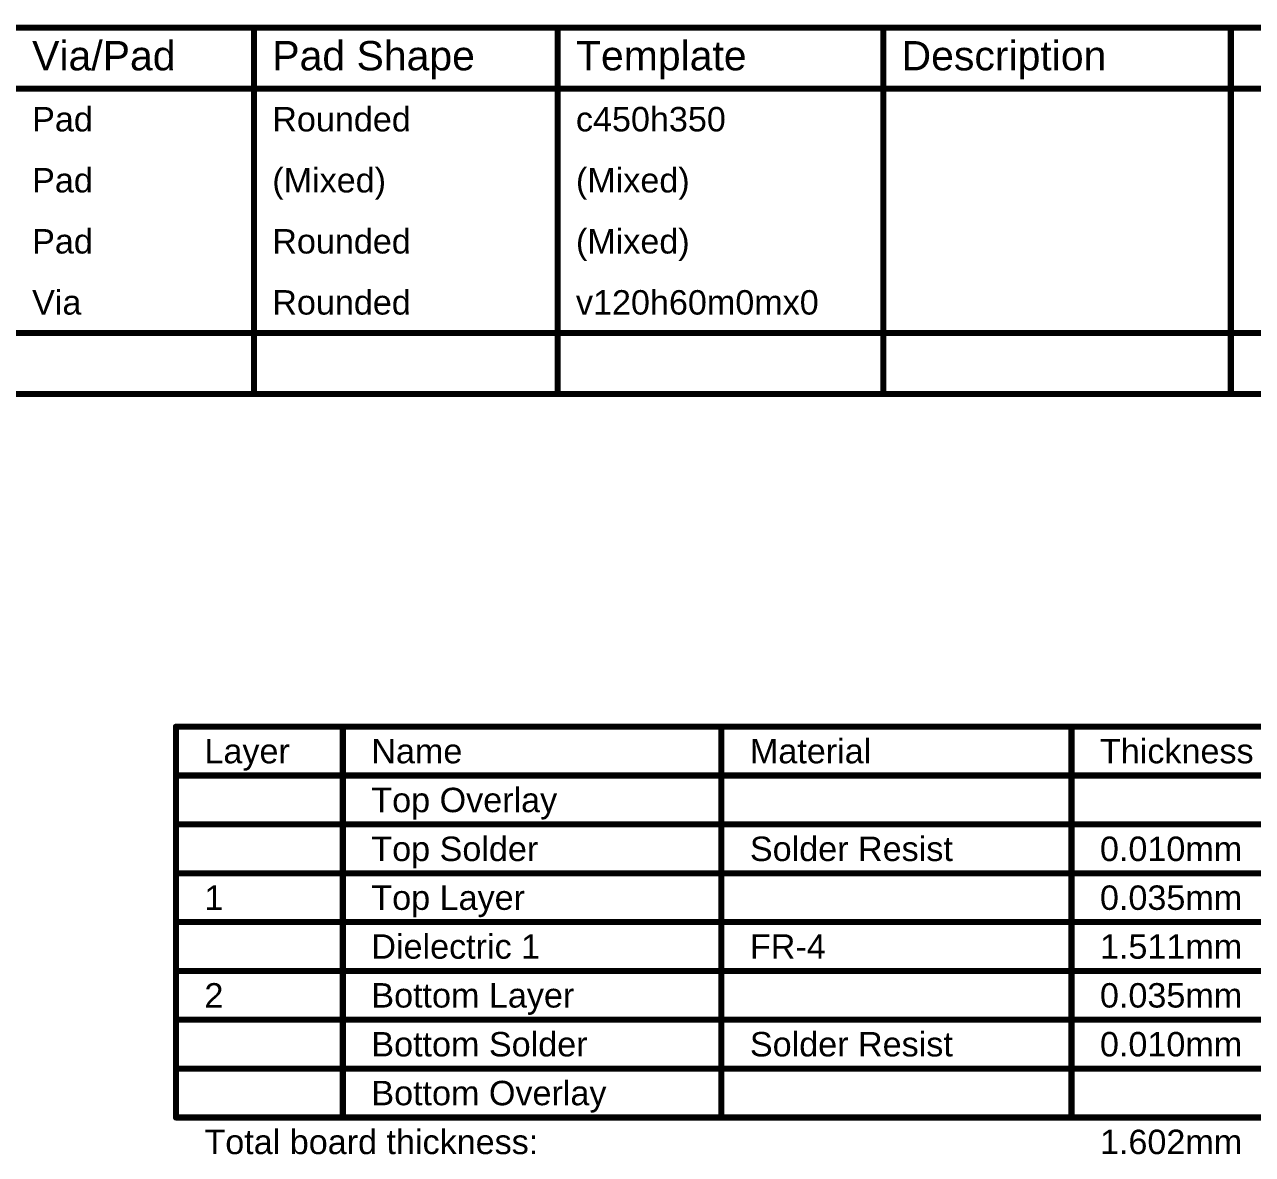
# Model space of a CAD drawing. Header units: inches. Extents: x 0 to 276, y 0 to 124.
# Drawn here: x 131.4 to 208, y 53.6 to 124.1 of the extents above; entities that cross this region are included whole.
import ezdxf

# ---------------------------------------------------------------- set-up
doc = ezdxf.new("R2010")
doc.units = ezdxf.units.IN
doc.layers.add('Drill Drawing', color=1, linetype='Continuous')
doc.layers.add('Fabrication', color=76, linetype='Continuous')
doc.styles.add('Arial', font='', dxfattribs={"height": 0.2})
doc.styles.get('Arial').set_extended_font_data('Arial')

msp = doc.modelspace()

# ---------------------------------------------------------------- linework, layer by layer
at = {"layer": 'Drill Drawing'}
for points in [[(2.985, 123.888, 0.381, 0.381, 0), (275.552, 123.888, 0.381, 0.381, 0)], [(145.719, 101.028, 0.381, 0.381, 0), (145.719, 123.888, 0.381, 0.381, 0)], [(164.662, 101.028, 0.381, 0.381, 0), (164.662, 123.888, 0.381, 0.381, 0)], [(184.976, 101.028, 0.381, 0.381, 0), (184.976, 123.888, 0.381, 0.381, 0)], [(206.662, 101.028, 0.381, 0.381, 0), (206.662, 123.888, 0.381, 0.381, 0)], [(2.985, 120.079, 0.381, 0.381, 0), (275.552, 120.079, 0.381, 0.381, 0)], [(2.985, 104.838, 0.381, 0.381, 0), (275.552, 104.838, 0.381, 0.381, 0)], [(2.985, 101.028, 0.381, 0.381, 0), (275.552, 101.028, 0.381, 0.381, 0)]]:
    msp.add_lwpolyline(points, format="xyseb", dxfattribs=at)
for points in [[(145.624, 123.888, 0.191, 0.191, 1), (145.814, 123.888, 0.191, 0.191, 1)], [(164.567, 123.888, 0.191, 0.191, 1), (164.757, 123.888, 0.191, 0.191, 1)], [(184.881, 123.888, 0.191, 0.191, 1), (185.072, 123.888, 0.191, 0.191, 1)], [(206.567, 123.888, 0.191, 0.191, 1), (206.757, 123.888, 0.191, 0.191, 1)], [(145.624, 101.028, 0.191, 0.191, 1), (145.814, 101.028, 0.191, 0.191, 1)], [(164.567, 101.028, 0.191, 0.191, 1), (164.757, 101.028, 0.191, 0.191, 1)], [(184.881, 101.028, 0.191, 0.191, 1), (185.072, 101.028, 0.191, 0.191, 1)], [(206.567, 101.028, 0.191, 0.191, 1), (206.757, 101.028, 0.191, 0.191, 1)]]:
    msp.add_lwpolyline(points, format="xyseb", close=True, dxfattribs=at)
at = {"layer": 'Fabrication'}
for points in [[(140.852, 80.264, 0.381, 0.381, 0), (256.137, 80.264, 0.381, 0.381, 0)], [(140.852, 55.88, 0.381, 0.381, 0), (140.852, 80.264, 0.381, 0.381, 0)], [(151.263, 55.88, 0.381, 0.381, 0), (151.263, 80.264, 0.381, 0.381, 0)], [(174.879, 55.88, 0.381, 0.381, 0), (174.879, 80.264, 0.381, 0.381, 0)], [(196.717, 55.88, 0.381, 0.381, 0), (196.717, 80.264, 0.381, 0.381, 0)], [(140.852, 77.216, 0.381, 0.381, 0), (256.137, 77.216, 0.381, 0.381, 0)], [(140.852, 74.168, 0.381, 0.381, 0), (151.263, 74.168, 0.381, 0.381, 0)], [(151.263, 74.168, 0.381, 0.381, 0), (174.879, 74.168, 0.381, 0.381, 0)], [(174.879, 74.168, 0.381, 0.381, 0), (196.717, 74.168, 0.381, 0.381, 0)], [(196.717, 74.168, 0.381, 0.381, 0), (213.223, 74.168, 0.381, 0.381, 0)], [(140.852, 71.12, 0.381, 0.381, 0), (151.263, 71.12, 0.381, 0.381, 0)], [(151.263, 71.12, 0.381, 0.381, 0), (174.879, 71.12, 0.381, 0.381, 0)], [(174.879, 71.12, 0.381, 0.381, 0), (196.717, 71.12, 0.381, 0.381, 0)], [(196.717, 71.12, 0.381, 0.381, 0), (213.223, 71.12, 0.381, 0.381, 0)], [(140.852, 68.072, 0.381, 0.381, 0), (151.263, 68.072, 0.381, 0.381, 0)], [(151.263, 68.072, 0.381, 0.381, 0), (174.879, 68.072, 0.381, 0.381, 0)], [(174.879, 68.072, 0.381, 0.381, 0), (196.717, 68.072, 0.381, 0.381, 0)], [(196.717, 68.072, 0.381, 0.381, 0), (213.223, 68.072, 0.381, 0.381, 0)], [(140.852, 65.024, 0.381, 0.381, 0), (151.263, 65.024, 0.381, 0.381, 0)], [(151.263, 65.024, 0.381, 0.381, 0), (174.879, 65.024, 0.381, 0.381, 0)], [(174.879, 65.024, 0.381, 0.381, 0), (196.717, 65.024, 0.381, 0.381, 0)], [(196.717, 65.024, 0.381, 0.381, 0), (213.223, 65.024, 0.381, 0.381, 0)], [(140.852, 61.976, 0.381, 0.381, 0), (151.263, 61.976, 0.381, 0.381, 0)], [(151.263, 61.976, 0.381, 0.381, 0), (174.879, 61.976, 0.381, 0.381, 0)], [(174.879, 61.976, 0.381, 0.381, 0), (196.717, 61.976, 0.381, 0.381, 0)], [(196.717, 61.976, 0.381, 0.381, 0), (213.223, 61.976, 0.381, 0.381, 0)], [(140.852, 58.928, 0.381, 0.381, 0), (151.263, 58.928, 0.381, 0.381, 0)], [(151.263, 58.928, 0.381, 0.381, 0), (174.879, 58.928, 0.381, 0.381, 0)], [(174.879, 58.928, 0.381, 0.381, 0), (196.717, 58.928, 0.381, 0.381, 0)], [(196.717, 58.928, 0.381, 0.381, 0), (213.223, 58.928, 0.381, 0.381, 0)], [(140.852, 55.88, 0.381, 0.381, 0), (151.263, 55.88, 0.381, 0.381, 0)], [(151.263, 55.88, 0.381, 0.381, 0), (174.879, 55.88, 0.381, 0.381, 0)], [(174.879, 55.88, 0.381, 0.381, 0), (196.717, 55.88, 0.381, 0.381, 0)], [(196.717, 55.88, 0.381, 0.381, 0), (213.223, 55.88, 0.381, 0.381, 0)]]:
    msp.add_lwpolyline(points, format="xyseb", dxfattribs=at)
for points in [[(140.756, 80.264, 0.191, 0.191, 1), (140.947, 80.264, 0.191, 0.191, 1)], [(140.756, 80.264, 0.191, 0.191, 1), (140.947, 80.264, 0.191, 0.191, 1)], [(151.168, 80.264, 0.191, 0.191, 1), (151.359, 80.264, 0.191, 0.191, 1)], [(174.784, 80.264, 0.191, 0.191, 1), (174.974, 80.264, 0.191, 0.191, 1)], [(196.622, 80.264, 0.191, 0.191, 1), (196.812, 80.264, 0.191, 0.191, 1)], [(140.756, 77.216, 0.191, 0.191, 1), (140.947, 77.216, 0.191, 0.191, 1)], [(140.756, 74.168, 0.191, 0.191, 1), (140.947, 74.168, 0.191, 0.191, 1)], [(151.168, 74.168, 0.191, 0.191, 1), (151.359, 74.168, 0.191, 0.191, 1)], [(151.168, 74.168, 0.191, 0.191, 1), (151.359, 74.168, 0.191, 0.191, 1)], [(174.784, 74.168, 0.191, 0.191, 1), (174.974, 74.168, 0.191, 0.191, 1)], [(174.784, 74.168, 0.191, 0.191, 1), (174.974, 74.168, 0.191, 0.191, 1)], [(196.622, 74.168, 0.191, 0.191, 1), (196.812, 74.168, 0.191, 0.191, 1)], [(196.622, 74.168, 0.191, 0.191, 1), (196.812, 74.168, 0.191, 0.191, 1)], [(140.756, 71.12, 0.191, 0.191, 1), (140.947, 71.12, 0.191, 0.191, 1)], [(151.168, 71.12, 0.191, 0.191, 1), (151.359, 71.12, 0.191, 0.191, 1)], [(151.168, 71.12, 0.191, 0.191, 1), (151.359, 71.12, 0.191, 0.191, 1)], [(174.784, 71.12, 0.191, 0.191, 1), (174.974, 71.12, 0.191, 0.191, 1)], [(174.784, 71.12, 0.191, 0.191, 1), (174.974, 71.12, 0.191, 0.191, 1)], [(196.622, 71.12, 0.191, 0.191, 1), (196.812, 71.12, 0.191, 0.191, 1)], [(196.622, 71.12, 0.191, 0.191, 1), (196.812, 71.12, 0.191, 0.191, 1)], [(140.756, 68.072, 0.191, 0.191, 1), (140.947, 68.072, 0.191, 0.191, 1)], [(151.168, 68.072, 0.191, 0.191, 1), (151.359, 68.072, 0.191, 0.191, 1)], [(151.168, 68.072, 0.191, 0.191, 1), (151.359, 68.072, 0.191, 0.191, 1)], [(174.784, 68.072, 0.191, 0.191, 1), (174.974, 68.072, 0.191, 0.191, 1)], [(174.784, 68.072, 0.191, 0.191, 1), (174.974, 68.072, 0.191, 0.191, 1)], [(196.622, 68.072, 0.191, 0.191, 1), (196.812, 68.072, 0.191, 0.191, 1)], [(196.622, 68.072, 0.191, 0.191, 1), (196.812, 68.072, 0.191, 0.191, 1)], [(140.756, 65.024, 0.191, 0.191, 1), (140.947, 65.024, 0.191, 0.191, 1)], [(151.168, 65.024, 0.191, 0.191, 1), (151.359, 65.024, 0.191, 0.191, 1)], [(151.168, 65.024, 0.191, 0.191, 1), (151.359, 65.024, 0.191, 0.191, 1)], [(174.784, 65.024, 0.191, 0.191, 1), (174.974, 65.024, 0.191, 0.191, 1)], [(174.784, 65.024, 0.191, 0.191, 1), (174.974, 65.024, 0.191, 0.191, 1)], [(196.622, 65.024, 0.191, 0.191, 1), (196.812, 65.024, 0.191, 0.191, 1)], [(196.622, 65.024, 0.191, 0.191, 1), (196.812, 65.024, 0.191, 0.191, 1)], [(140.756, 61.976, 0.191, 0.191, 1), (140.947, 61.976, 0.191, 0.191, 1)], [(151.168, 61.976, 0.191, 0.191, 1), (151.359, 61.976, 0.191, 0.191, 1)], [(151.168, 61.976, 0.191, 0.191, 1), (151.359, 61.976, 0.191, 0.191, 1)], [(174.784, 61.976, 0.191, 0.191, 1), (174.974, 61.976, 0.191, 0.191, 1)], [(174.784, 61.976, 0.191, 0.191, 1), (174.974, 61.976, 0.191, 0.191, 1)], [(196.622, 61.976, 0.191, 0.191, 1), (196.812, 61.976, 0.191, 0.191, 1)], [(196.622, 61.976, 0.191, 0.191, 1), (196.812, 61.976, 0.191, 0.191, 1)], [(140.756, 58.928, 0.191, 0.191, 1), (140.947, 58.928, 0.191, 0.191, 1)], [(151.168, 58.928, 0.191, 0.191, 1), (151.359, 58.928, 0.191, 0.191, 1)], [(151.168, 58.928, 0.191, 0.191, 1), (151.359, 58.928, 0.191, 0.191, 1)], [(174.784, 58.928, 0.191, 0.191, 1), (174.974, 58.928, 0.191, 0.191, 1)], [(174.784, 58.928, 0.191, 0.191, 1), (174.974, 58.928, 0.191, 0.191, 1)], [(196.622, 58.928, 0.191, 0.191, 1), (196.812, 58.928, 0.191, 0.191, 1)], [(196.622, 58.928, 0.191, 0.191, 1), (196.812, 58.928, 0.191, 0.191, 1)], [(140.756, 55.88, 0.191, 0.191, 1), (140.947, 55.88, 0.191, 0.191, 1)], [(140.756, 55.88, 0.191, 0.191, 1), (140.947, 55.88, 0.191, 0.191, 1)], [(151.168, 55.88, 0.191, 0.191, 1), (151.359, 55.88, 0.191, 0.191, 1)], [(151.168, 55.88, 0.191, 0.191, 1), (151.359, 55.88, 0.191, 0.191, 1)], [(151.168, 55.88, 0.191, 0.191, 1), (151.359, 55.88, 0.191, 0.191, 1)], [(174.784, 55.88, 0.191, 0.191, 1), (174.974, 55.88, 0.191, 0.191, 1)], [(174.784, 55.88, 0.191, 0.191, 1), (174.974, 55.88, 0.191, 0.191, 1)], [(174.784, 55.88, 0.191, 0.191, 1), (174.974, 55.88, 0.191, 0.191, 1)], [(196.622, 55.88, 0.191, 0.191, 1), (196.812, 55.88, 0.191, 0.191, 1)], [(196.622, 55.88, 0.191, 0.191, 1), (196.812, 55.88, 0.191, 0.191, 1)], [(196.622, 55.88, 0.191, 0.191, 1), (196.812, 55.88, 0.191, 0.191, 1)]]:
    msp.add_lwpolyline(points, format="xyseb", close=True, dxfattribs=at)

# ---------------------------------------------------------------- texts
at = {"layer": 'Drill Drawing', "style": 'Arial'}
for s, height, p in [('Via/Pad', 1.8288, (131.88, 121.222)), ('Pad Shape', 1.8288, (146.862, 121.222)), ('Template', 1.8288, (165.805, 121.222)), ('Description', 1.8288, (186.119, 121.222)), ('Pad', 1.524, (131.88, 117.412)), ('Rounded', 1.524, (146.862, 117.412)), ('c450h350', 1.524, (165.805, 117.412)), ('Pad', 1.524, (131.88, 113.602)), ('(Mixed)', 1.524, (146.862, 113.602)), ('(Mixed)', 1.524, (165.805, 113.602)), ('Pad', 1.524, (131.88, 109.791)), ('Rounded', 1.524, (146.862, 109.791)), ('(Mixed)', 1.524, (165.805, 109.791)), ('Via', 1.524, (131.88, 105.981)), ('Rounded', 1.524, (146.862, 105.981)), ('v120h60m0mx0', 1.524, (165.805, 105.981))]:
    msp.add_text(s, height=height, dxfattribs=at).set_placement(p)
at = {"layer": 'Fabrication', "style": 'Arial'}
for s, p in [('Layer', (142.63, 77.978)), ('Name', (153.041, 77.978)), ('Material', (176.657, 77.978)), ('Thickness', (198.495, 77.978)), ('Top Overlay', (153.041, 74.93)), ('Top Solder', (153.041, 71.882)), ('Solder Resist', (176.657, 71.882)), ('0.010mm', (198.495, 71.882)), ('1', (142.63, 68.834)), ('Top Layer', (153.041, 68.834)), ('0.035mm', (198.495, 68.834)), ('Dielectric 1', (153.041, 65.786)), ('FR-4', (176.657, 65.786)), ('1.511mm', (198.495, 65.786)), ('2', (142.63, 62.738)), ('Bottom Layer', (153.041, 62.738)), ('0.035mm', (198.495, 62.738)), ('Bottom Solder', (153.041, 59.69)), ('Solder Resist', (176.657, 59.69)), ('0.010mm', (198.495, 59.69)), ('Bottom Overlay', (153.041, 56.642)), ('Total board thickness:', (142.63, 53.594)), ('1.602mm', (198.495, 53.594))]:
    msp.add_text(s, height=1.524, dxfattribs=at).set_placement(p)

doc.saveas('drawing.dxf')
